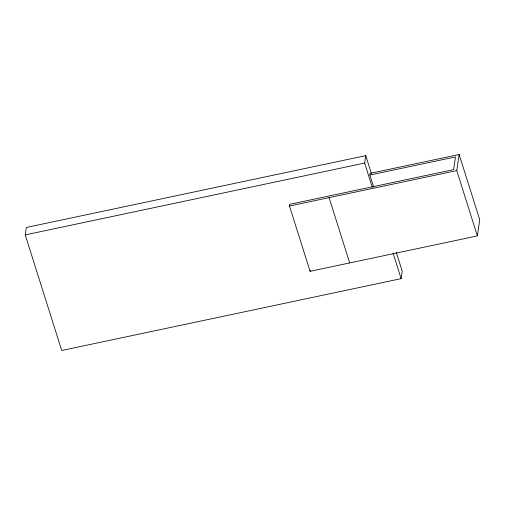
<?xml version="1.0" encoding="UTF-8"?>
<svg xmlns="http://www.w3.org/2000/svg" width="505" height="505" viewBox="0 0 505 505"><rect width="100%" height="100%" fill="white"/><g stroke="black" fill="none" stroke-linecap="round" stroke-linejoin="round"><path stroke-width="0.76" d="M396.305 252.456L402.226 271.217L401.128 278.653L61.717 350.489L25.25 234.901L26.348 227.465L365.759 155.635L371.44 173.644M369.887 175.052L370.133 173.354L459.152 154.511L479.75 219.808L477.37 235.904L310.083 271.311L289.479 206.015L289.731 204.317L453.629 169.63L455.504 156.935L369.887 175.052L373.675 187.058M310.083 271.311L310.247 270.181M372.235 187.09L364.66 163.071L365.759 155.635M477.37 235.904L456.772 170.614L459.152 154.511M25.25 234.901L364.66 163.071M289.479 206.015L456.772 170.614M393.079 253.138L401.128 278.653M329.083 197.638L349.681 262.928"/></g></svg>
